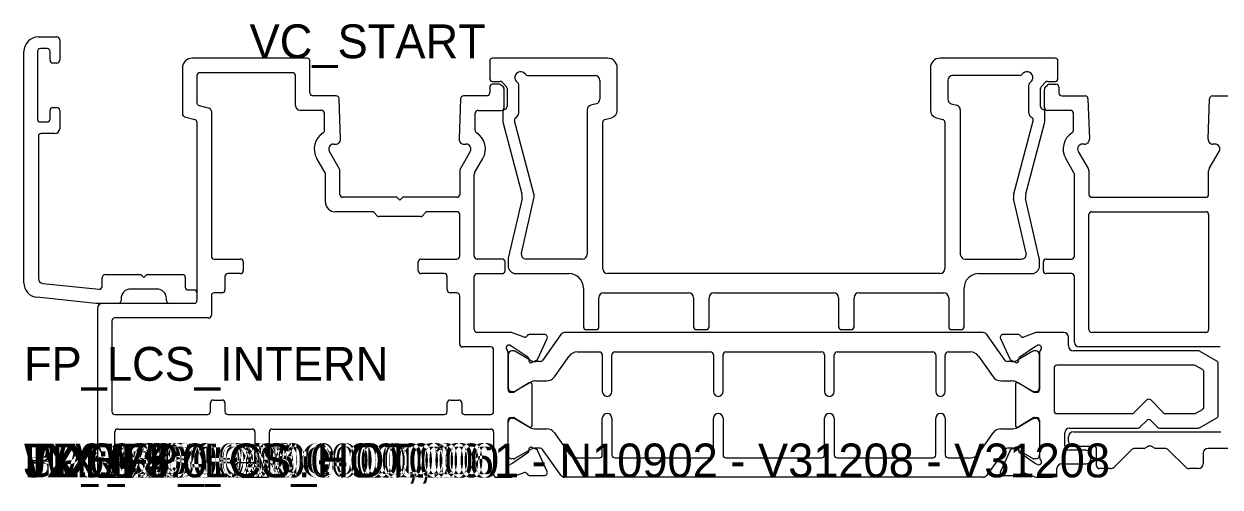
# Model space of a CAD drawing. Header units: metres. Extents: x 0 to 245, y -1 to 49.
# Drawn here: x 0 to 123.8, y -1 to 47 of the extents above; entities that cross this region are included whole.
import ezdxf

# ---------------------------------------------------------------- set-up
doc = ezdxf.new("R2010")
doc.units = ezdxf.units.M

msp = doc.modelspace()

# ---------------------------------------------------------------- linework, layer by layer
for p, q in [((1.5, 45.600009), (3.4, 45.600009)), ((3.7, 45.300009), (3.7, 43.200009)), ((0, 20.13367), (0, 44.100009)), ((1.402022, 44.100009), (1.402022, 37.100009)), ((2.4, 44.400009), (1.702022, 44.400009)), ((2.7, 43.200009), (2.7, 44.100009)), ((29.30357, 43.400009), (17.40357, 43.400009)), ((60.403569, 43.400009), (48.503569, 43.400009)), ((106.70357, 43.400009), (94.803569, 43.400009)), ((3.4, 42.900009), (3, 42.900009)), ((16.40357, 42.400009), (16.40357, 37.632131)), ((29.60357, 39.800009), (29.60357, 43.100009)), ((48.203569, 43.100009), (48.203569, 41.300009)), ((61.403569, 38.014631), (61.403569, 42.400009)), ((93.803569, 42.400009), (93.803569, 38.014631)), ((107.003569, 41.300009), (107.003569, 43.100009)), ((17.90357, 41.600009), (17.90357, 38.783122)), ((27.80357, 41.900009), (18.20357, 41.900009)), ((28.10357, 38.500009), (28.10357, 41.600009)), ((48.503569, 41.000009), (49.279305, 41.000009)), ((49.491437, 40.912141), (49.915701, 40.487877)), ((52.1519, 41.600009), (59.103569, 41.600009)), ((59.603569, 41.100009), (59.603569, 39.167049)), ((95.603569, 41.100009), (95.603569, 39.167049)), ((103.055237, 41.600009), (96.103569, 41.600009)), ((105.291437, 40.487877), (105.715701, 40.912141)), ((105.927833, 41.000009), (106.70357, 41.000009)), ((48.20357, 40.400009), (48.20357, 39.800009)), ((49.179306, 40.700009), (48.50357, 40.700009)), ((49.615702, 40.387877), (49.391438, 40.612141)), ((49.70357, 40.300009), (49.615702, 40.387877)), ((49.70357, 40.175745), (49.70357, 40.300009)), ((49.70357, 38.300009), (49.70357, 40.175745)), ((50.003569, 40.275745), (50.003569, 38.406049)), ((51.203569, 37.719249), (51.203569, 40.651677)), ((104.003569, 37.719249), (104.003569, 40.651677)), ((105.20357, 38.406049), (105.20357, 40.275745)), ((105.60487, 38.3), (105.60487, 40.175735)), ((105.692738, 40.387867), (105.917002, 40.612132)), ((106.129134, 40.7), (106.80487, 40.7)), ((107.10487, 40.4), (107.10487, 39.8)), ((18.125924, 38.493344), (19.181216, 38.210579)), ((32.313863, 39.500009), (29.90357, 39.500009)), ((32.760104, 35.017459), (32.61368, 39.210479)), ((45.193459, 39.210479), (45.047036, 35.017459)), ((47.90357, 39.500009), (45.493276, 39.500009)), ((59.2324, 38.683931), (58.674738, 38.535221)), ((95.974738, 38.683931), (96.5324, 38.535221)), ((107.40487, 39.5), (109.815163, 39.5)), ((110.114981, 39.210469), (110.261404, 35.017449)), ((122.548336, 35.017449), (122.694759, 39.210469)), ((122.994577, 39.5), (125.40487, 39.5)), ((2.7, 37.100009), (2.7, 38.000009)), ((3, 38.300009), (3.4, 38.300009)), ((3.7, 38.000009), (3.7, 36.100009)), ((16.625924, 37.342353), (17.681216, 37.059589)), ((19.40357, 37.920802), (19.40357, 22.900009)), ((30.80357, 38.000009), (28.60357, 38.000009)), ((31.10357, 35.936717), (31.10357, 37.700009)), ((46.70357, 35.936717), (46.70357, 37.700009)), ((47.00357, 38.000009), (49.40357, 38.000009)), ((49.549998, 37.819519), (49.549998, 36.935042)), ((49.811263, 38.126045), (49.742305, 38.099523)), ((58.303569, 38.052104), (58.303569, 23.100009)), ((60.12627, 37.059396), (60.809699, 37.241644)), ((94.397439, 37.241644), (95.080868, 37.059396)), ((96.903569, 38.052104), (96.903569, 23.100009)), ((105.464833, 38.099523), (105.395875, 38.126045)), ((105.657139, 36.935042), (105.657139, 37.819519)), ((108.30487, 38), (105.90487, 38)), ((108.60487, 35.936708), (108.60487, 37.7)), ((1.702022, 36.800009), (2.4, 36.800009)), ((17.90357, 36.769811), (17.90357, 18.300009)), ((49.583737, 36.677478), (51.539541, 29.34021)), ((52.775888, 29.361046), (50.760685, 36.921151)), ((59.903569, 21.600009), (59.903569, 36.769525)), ((95.303569, 36.769525), (95.303569, 21.600009)), ((102.43125, 29.361046), (104.446453, 36.921151)), ((103.667596, 29.34021), (105.623401, 36.677478)), ((1.5, 35.300009), (1.5, 20.583872)), ((3.2, 35.600009), (1.8, 35.600009)), ((32.636583, 31.973971), (31.611186, 33.750009)), ((32.044199, 34.500009), (32.260409, 34.500009)), ((46.195953, 33.750009), (45.170557, 31.973971)), ((45.546731, 34.500009), (45.762941, 34.500009)), ((109.112487, 33.75), (110.137883, 31.973961)), ((109.761709, 34.5), (109.545499, 34.5)), ((122.671857, 31.973961), (123.697254, 33.75)), ((123.264241, 34.5), (123.048031, 34.5)), ((31.163377, 31.525637), (30.312148, 33.000009)), ((46.643738, 31.525594), (47.494991, 33.000009)), ((108.664702, 31.525585), (107.813449, 33)), ((31.20357, 28.500009), (31.20357, 31.375637)), ((32.70357, 29.300009), (32.70357, 31.723971)), ((45.10357, 31.723971), (45.10357, 29.300009)), ((46.603545, 22.900009), (46.603545, 31.375594)), ((108.70487, 22.9), (108.704895, 31.375585)), ((110.20487, 31.723961), (110.20487, 29.3)), ((122.60487, 29.3), (122.60487, 31.723961)), ((38.60357, 29.000009), (33.00357, 29.000009)), ((38.90357, 28.700009), (38.60357, 29.000009)), ((39.20357, 29.000009), (38.90357, 28.700009)), ((44.80357, 29.000009), (39.20357, 29.000009)), ((51.547671, 28.857786), (50.129178, 22.71098)), ((51.476437, 23.212439), (52.784018, 28.878622)), ((103.730701, 23.212439), (102.42312, 28.878622)), ((105.07796, 22.71098), (103.659466, 28.857786)), ((110.50487, 29), (122.30487, 29)), ((36.029306, 27.500009), (32.20357, 27.500009)), ((36.565702, 27.087877), (36.241438, 27.412141)), ((41.565702, 27.412141), (41.241438, 27.087877)), ((44.803545, 27.500009), (41.777834, 27.500009)), ((110.50487, 27.5), (122.30487, 27.5)), ((41.029306, 27.000009), (36.777834, 27.000009)), ((45.103545, 22.900009), (45.103545, 27.200009)), ((110.20487, 15.3), (110.20487, 27.2)), ((122.60487, 27.2), (122.60487, 15.3)), ((19.70357, 22.600009), (22.40357, 22.600009)), ((22.70357, 22.300009), (22.70357, 21.400009)), ((40.803545, 21.400009), (40.803545, 22.300009)), ((41.103545, 22.600009), (44.803545, 22.600009)), ((49.503545, 22.600009), (46.903545, 22.600009)), ((49.803545, 21.400009), (49.803545, 22.300009)), ((50.103569, 22.486121), (50.103569, 21.900009)), ((57.803569, 22.600009), (51.963633, 22.600009)), ((97.403569, 22.600009), (103.243505, 22.600009)), ((105.103569, 21.900009), (105.103569, 22.486121)), ((105.50487, 21.4), (105.50487, 22.3)), ((105.80487, 22.6), (108.40487, 22.6)), ((22.40357, 21.100009), (21.10357, 21.100009)), ((43.503545, 21.100009), (41.103545, 21.100009)), ((46.903545, 21.100009), (49.503545, 21.100009)), ((50.903569, 21.100009), (56.403569, 21.100009)), ((94.803569, 21.100009), (60.403569, 21.100009)), ((98.803569, 21.100009), (104.303569, 21.100009)), ((108.40487, 21.1), (105.80487, 21.1)), ((1.947736, 20.086611), (7.772212, 19.474434)), ((8.10357, 19.772791), (8.10357, 20.700009)), ((8.40357, 21.000009), (12.10357, 21.000009)), ((12.10357, 21.000009), (12.40357, 20.700009)), ((12.40357, 20.700009), (12.70357, 21.000009)), ((12.70357, 21.000009), (16.40357, 21.000009)), ((16.70357, 20.700009), (16.70357, 19.700009)), ((20.80357, 20.800009), (20.80357, 19.400009)), ((43.803545, 19.400009), (43.803545, 20.800009)), ((46.603545, 15.300009), (46.603545, 20.800009)), ((108.70487, 14), (108.70487, 20.8)), ((7.450273, 18.000009), (1.343207, 18.641888)), ((13.75357, 19.500009), (11.05357, 19.500009)), ((17.00357, 19.400009), (17.60357, 19.400009)), ((17.90357, 19.100009), (17.90357, 18.300009)), ((19.40357, 18.800009), (19.40357, 16.800009)), ((20.50357, 19.100009), (19.70357, 19.100009)), ((44.803545, 19.100009), (44.103545, 19.100009)), ((45.103545, 13.800009), (45.103545, 18.800009)), ((57.903569, 19.600009), (57.903569, 15.600009)), ((59.503569, 15.600009), (59.503569, 18.600009)), ((60.003569, 19.100009), (68.803569, 19.100009)), ((69.303569, 18.600009), (69.303569, 15.600009)), ((70.903569, 15.600009), (70.903569, 18.600009)), ((71.403569, 19.100009), (83.803569, 19.100009)), ((84.303569, 18.600009), (84.303569, 15.600009)), ((85.903569, 15.600009), (85.903569, 18.600009)), ((86.403569, 19.100009), (95.20357, 19.100009)), ((95.70357, 18.600009), (95.70357, 15.600009)), ((97.303569, 15.600009), (97.303569, 19.600009)), ((9.75357, 18.000009), (7.450273, 18.000009)), ((7.60357, 17.500009), (7.60357, 0.300009)), ((17.60357, 18.000009), (8.10357, 18.000009)), ((10.05357, 18.500009), (10.05357, 18.300009)), ((14.75357, 18.300009), (14.75357, 18.500009)), ((17.60357, 18.000009), (15.05357, 18.000009)), ((9.10357, 16.200009), (9.10357, 6.800009)), ((19.10357, 16.500009), (9.40357, 16.500009)), ((50.371433, 15.000009), (46.903545, 15.000009)), ((51.774862, 14.514154), (50.472947, 14.982312)), ((99.252617, 14.984687), (55.954522, 14.984687)), ((58.203569, 15.300009), (59.203569, 15.300009)), ((69.603569, 15.300009), (70.603569, 15.300009)), ((84.603569, 15.300009), (85.603569, 15.300009)), ((96.003569, 15.300009), (97.003569, 15.300009)), ((104.734117, 14.982303), (103.432228, 14.514154)), ((107.604455, 15), (104.835631, 15)), ((122.30487, 15), (110.50487, 15)), ((50.325572, 13.674073), (50.508281, 13.592725)), ((53.867688, 14.80433), (52.28876, 14.793873)), ((53.193751, 12.273839), (54.142401, 14.379354)), ((55.546223, 14.773289), (53.664783, 12.111525)), ((101.542356, 12.111525), (99.660917, 14.773289)), ((101.06469, 14.379354), (102.01334, 12.273839)), ((102.918331, 14.793873), (101.339403, 14.80433)), ((104.698809, 13.592725), (104.881518, 13.674073)), ((108.104455, 13.6), (108.104455, 14.5)), ((48.303545, 13.500009), (45.403545, 13.500009)), ((48.603545, 6.800009), (48.603545, 13.200009)), ((50.103545, 9.1), (50.103545, 12.952786)), ((50.10357, 12.684687), (50.10357, 9.284687)), ((50.710014, 13.084687), (50.50357, 13.084687)), ((50.508281, 13.592725), (52.137038, 12.468259)), ((52.391903, 12.145264), (50.809959, 13.057924)), ((54.909479, 10.407482), (56.432301, 12.561891)), ((57.2489, 12.984687), (59.55357, 12.984687)), ((59.85357, 12.684687), (59.85357, 8.884687)), ((60.85357, 8.884687), (60.85357, 12.684687)), ((61.15357, 12.984687), (71.05357, 12.984687)), ((71.35357, 12.684687), (71.35357, 8.884687)), ((72.35357, 8.884687), (72.35357, 12.684687)), ((72.65357, 12.984687), (82.55357, 12.984687)), ((82.85357, 12.684687), (82.85357, 8.884687)), ((83.85357, 8.884687), (83.85357, 12.684687)), ((84.15357, 12.984687), (94.05357, 12.984687)), ((94.35357, 12.684687), (94.35357, 8.884687)), ((95.35357, 8.884687), (95.35357, 12.684687)), ((95.65357, 12.984687), (97.95824, 12.984687)), ((98.774839, 12.561891), (100.29766, 10.407482)), ((104.397181, 13.057924), (102.815237, 12.145264)), ((103.070053, 12.468259), (104.698809, 13.592725)), ((104.70357, 13.084687), (104.497125, 13.084687)), ((105.103545, 12.952786), (105.103545, 9.1)), ((105.10357, 9.284687), (105.10357, 12.684687)), ((121.52407, 13.1), (108.604455, 13.1)), ((123.808325, 13.5), (109.20487, 13.5)), ((123.454455, 12.031902), (121.67407, 13.059807)), ((52.265621, 12.197213), (52.256319, 12.082118)), ((52.541392, 11.885309), (53.048814, 12.126028)), ((53.419803, 11.984687), (52.991569, 11.984687)), ((102.21557, 11.984687), (101.787336, 11.984687)), ((102.158276, 12.126028), (102.665699, 11.885309)), ((102.950771, 12.082118), (102.941469, 12.197213)), ((106.60357, 11.3), (106.60357, 6.9)), ((121.122146, 11.6), (106.90357, 11.6)), ((121.954455, 11.165876), (121.272146, 11.559807)), ((123.604455, 6.427905), (123.604455, 11.772094)), ((52.991569, 9.984687), (54.09288, 9.984687)), ((101.11426, 9.984687), (102.21557, 9.984687)), ((122.104455, 7.293931), (122.104455, 10.906069)), ((50.624739, 8.8), (50.403545, 8.8)), ((50.50357, 8.884687), (50.710014, 8.884687)), ((52.299343, 9.77071), (50.781041, 8.843934)), ((50.809959, 8.91145), (52.391903, 9.824109)), ((52.603545, 5.4), (52.603545, 9.6)), ((102.603545, 9.6), (102.603545, 5.4)), ((102.815237, 9.824109), (104.397181, 8.91145)), ((104.426049, 8.843934), (102.907747, 9.77071)), ((104.497125, 8.884687), (104.70357, 8.884687)), ((104.803545, 8.8), (104.582352, 8.8)), ((19.30357, 6.800009), (19.30357, 7.700009)), ((19.60357, 8.000009), (20.50357, 8.000009)), ((20.80357, 7.700009), (20.80357, 6.800009)), ((43.80357, 6.800009), (43.80357, 7.700009)), ((44.10357, 8.000009), (45.00357, 8.000009)), ((45.30357, 7.700009), (45.30357, 6.800009)), ((114.871002, 6.687868), (116.192323, 8.009188)), ((116.616587, 8.009188), (117.937907, 6.687868)), ((9.40357, 6.500009), (19.00357, 6.500009)), ((21.10357, 6.500009), (43.50357, 6.500009)), ((45.60357, 6.500009), (48.303545, 6.500009)), ((50.403545, 6.2), (50.624739, 6.2)), ((104.582352, 6.2), (104.803545, 6.2)), ((106.90357, 6.6), (114.65887, 6.6)), ((118.150039, 6.6), (121.122146, 6.6)), ((121.272146, 6.640192), (121.954455, 7.034123)), ((9.70357, 5.000009), (23.60357, 5.000009)), ((25.70357, 5.000009), (48.30357, 5.000009)), ((50.103545, 2.047213), (50.103545, 5.9)), ((50.10357, 2.315313), (50.10357, 5.715313)), ((50.50357, 6.115313), (50.710014, 6.115313)), ((50.781041, 6.156065), (52.299343, 5.22929)), ((50.809959, 6.08855), (52.391903, 5.17589)), ((52.991569, 5.015313), (54.09288, 5.015313)), ((59.85357, 2.315313), (59.85357, 6.115313)), ((60.85357, 6.115313), (60.85357, 2.315313)), ((71.35357, 2.315313), (71.35357, 6.115313)), ((72.35357, 6.115313), (72.35357, 2.315313)), ((82.85357, 2.315313), (82.85357, 6.115313)), ((83.85357, 6.115313), (83.85357, 2.315313)), ((94.35357, 2.315313), (94.35357, 6.115313)), ((95.35357, 6.115313), (95.35357, 2.315313)), ((101.11426, 5.015313), (102.21557, 5.015313)), ((102.815237, 5.17589), (104.397181, 6.08855)), ((102.907747, 5.22929), (104.426049, 6.156065)), ((104.497125, 6.115313), (104.70357, 6.115313)), ((105.103545, 5.9), (105.103545, 2.047213)), ((105.10357, 5.715313), (105.10357, 2.315313)), ((108.204039, 5.1), (115.280191, 5.1)), ((115.492323, 5.187868), (116.192323, 5.887868)), ((116.616587, 5.887868), (117.316587, 5.187868)), ((117.528719, 5.1), (121.52407, 5.1)), ((121.67407, 5.140192), (123.454455, 6.168098)), ((9.40357, 1.800009), (9.40357, 4.700009)), ((23.90357, 4.700009), (23.90357, 1.800009)), ((25.40357, 0.300009), (25.40357, 4.700009)), ((48.60357, 4.700009), (48.60357, 0.300009)), ((54.909479, 4.592517), (56.432301, 2.438108)), ((98.774839, 2.438108), (100.29766, 4.592517)), ((107.704039, 3.3), (107.704039, 4.6)), ((108.104455, 3.7), (108.104455, 4.2)), ((108.604455, 4.7), (123.87048, 4.7)), ((52.137038, 2.53174), (50.508281, 1.407274)), ((52.391903, 2.854735), (50.809959, 1.942076)), ((52.256319, 2.917882), (52.265621, 2.802787)), ((53.048814, 2.873971), (52.541392, 3.114691)), ((53.419803, 3.015313), (52.991569, 3.015313)), ((54.142401, 0.620645), (53.193751, 2.72616)), ((55.546223, 0.22671), (53.664783, 2.888474)), ((101.542356, 2.888474), (99.660917, 0.22671)), ((102.01334, 2.72616), (101.06469, 0.620645)), ((102.21557, 3.015313), (101.787336, 3.015313)), ((102.665699, 3.114691), (102.158276, 2.873971)), ((104.397181, 1.942076), (102.815237, 2.854735)), ((102.941469, 2.802787), (102.950771, 2.917882)), ((104.698809, 1.407274), (103.070053, 2.53174)), ((109.904039, 2.8), (108.204039, 2.8)), ((110.704455, 3.2), (108.604455, 3.2)), ((111.004455, 1.2), (111.004455, 2.9)), ((114.620118, 2.853553), (112.813011, 1.046446)), ((115.919268, 3), (114.973671, 3)), ((116.369268, 3.213397), (116.069268, 3.040192)), ((116.969268, 3.040192), (116.669268, 3.213397)), ((118.064864, 3), (117.119268, 3)), ((120.225524, 1.046446), (118.418418, 2.853553)), ((122.03408, 2.5), (122.03408, 1.4)), ((125.304455, 3), (122.53408, 3)), ((11.60357, 1.500009), (9.70357, 1.500009)), ((23.60357, 1.500009), (22.20357, 1.500009)), ((50.508281, 1.407274), (50.325572, 1.325927)), ((50.710014, 1.915313), (50.50357, 1.915313)), ((57.2489, 2.015313), (59.55357, 2.015313)), ((61.15357, 2.015313), (71.05357, 2.015313)), ((72.65357, 2.015313), (82.55357, 2.015313)), ((84.15357, 2.015313), (94.05357, 2.015313)), ((95.65357, 2.015313), (97.95824, 2.015313)), ((104.70357, 1.915313), (104.497125, 1.915313)), ((104.881518, 1.325927), (104.698809, 1.407274)), ((107.40357, 1.4), (109.904039, 1.4)), ((110.404039, 1.9), (110.404039, 2.3)), ((7.90357, 0.000009), (11.133713, 0.000009)), ((11.390961, 0.14566), (11.860818, 0.928756)), ((11.90357, 1.083104), (11.90357, 1.200009)), ((21.90357, 1.200009), (21.90357, 1.083104)), ((21.946322, 0.928756), (22.416179, 0.14566)), ((22.673427, 0.000009), (25.10357, 0.000009)), ((48.90357, 0.000009), (50.371486, 0.000009)), ((50.472999, 0.017706), (51.774862, 0.485845)), ((52.28876, 0.206127), (53.867688, 0.19567)), ((99.252617, 0.015313), (55.954522, 0.015313)), ((101.339403, 0.19567), (102.918331, 0.206127)), ((103.432228, 0.485845), (104.734117, 0.017697)), ((104.835631, 0), (106.40357, 0)), ((106.90357, 0.5), (106.90357, 0.9)), ((112.459457, 0.9), (111.304455, 0.9)), ((121.53408, 0.9), (120.579078, 0.9))]:
    msp.add_line(p, q)
for centre, radius, start, end in [((1.5, 44.100009), 1.5, 90, 180), ((3.4, 45.300009), 0.3, 0, 90), ((1.702022, 44.100009), 0.3, 90, 180), ((2.4, 44.100009), 0.3, 0, 90), ((17.40357, 42.400009), 1, 90, 180), ((29.30357, 43.100009), 0.3, 0, 90), ((48.503569, 43.100009), 0.3, 90, 180), ((60.403569, 42.400009), 1, 0, 90), ((94.803569, 42.400009), 1, 90, 180), ((106.70357, 43.100009), 0.3, 0, 90), ((3, 43.200009), 0.3, 180, 270), ((3.4, 43.200009), 0.3, 270, 0), ((18.20357, 41.600009), 0.3, 90, 180), ((27.80357, 41.600009), 0.3, 0, 90), ((48.503569, 41.300009), 0.3, 180, 270), ((49.279305, 40.700009), 0.3, 45, 90), ((51.403569, 41.400009), 0.6, 33.748989, 236.251011), ((50.903569, 40.651677), 0.3, 0, 56.251011), ((52.1519, 41.900009), 0.3, 213.748989, 270), ((59.103569, 41.100009), 0.5, 0, 90), ((96.103569, 41.100009), 0.5, 90, 180), ((103.055237, 41.900009), 0.3, 270, 326.251011), ((103.803569, 41.400009), 0.6, 303.748989, 146.251011), ((104.303569, 40.651677), 0.3, 123.748989, 180), ((105.927833, 40.700009), 0.3, 90, 135), ((106.70357, 41.300009), 0.3, 270, 0), ((29.90357, 39.800009), 0.3, 180, 270), ((47.90357, 39.800009), 0.3, 270, 0), ((48.50357, 40.400009), 0.3, 90, 180), ((49.179306, 40.400009), 0.3, 45, 90), ((49.40357, 40.175745), 0.3, 0, 45), ((49.703569, 40.275745), 0.3, 0, 45), ((105.503569, 40.275745), 0.3, 135, 180), ((105.90487, 40.175735), 0.3, 135, 180), ((106.129134, 40.4), 0.3, 90, 135), ((106.80487, 40.4), 0.3, 0, 90), ((107.40487, 39.8), 0.3, 180, 270), ((18.20357, 38.783122), 0.3, 180, 255), ((28.60357, 38.500009), 0.5, 180, 270), ((32.313863, 39.200009), 0.3, 2, 90), ((45.493276, 39.200009), 0.3, 90, 178), ((49.703569, 38.406049), 0.3, 291.037511, 0), ((58.803569, 38.052104), 0.5, 104.931417, 180), ((59.103569, 39.167049), 0.5, 284.931417, 0), ((96.103569, 39.167049), 0.5, 180, 255.068583), ((96.403569, 38.052104), 0.5, 0, 75.068583), ((105.503569, 38.406049), 0.3, 180, 248.962489), ((109.815163, 39.2), 0.3, 2, 90), ((122.994577, 39.2), 0.3, 90, 178), ((3, 38.000009), 0.3, 90, 180), ((3.4, 38.000009), 0.3, 0, 90), ((16.70357, 37.632131), 0.3, 180, 255), ((19.10357, 37.920802), 0.3, 0, 75), ((30.80357, 37.700009), 0.3, 0, 90), ((47.00357, 37.700009), 0.3, 90, 180), ((49.40357, 38.300009), 0.3, 270, 0), ((49.849998, 37.819519), 0.3, 111.037511, 180), ((51.050563, 36.99842), 0.3, 115.705312, 194.925581), ((50.703569, 37.719249), 0.5, 295.705312, 0), ((60.603569, 38.014631), 0.8, 284.931417, 0), ((94.603569, 38.014631), 0.8, 180, 255.068583), ((104.503569, 37.719249), 0.5, 180, 244.294688), ((104.156575, 36.99842), 0.3, 345.074419, 64.294688), ((105.357139, 37.819519), 0.3, 0, 68.962489), ((105.90487, 38.3), 0.3, 180, 270), ((108.30487, 37.7), 0.3, 0, 90), ((1.702022, 37.100009), 0.3, 180, 270), ((2.4, 37.100009), 0.3, 270, 0), ((3.2, 36.100009), 0.5, 270, 0), ((17.60357, 36.769811), 0.3, 0, 75), ((30.80357, 35.936717), 0.3, 302.643077, 0), ((47.00357, 35.936717), 0.3, 180, 237.356923), ((50.549998, 36.935042), 1, 180, 194.925581), ((60.203569, 36.769525), 0.3, 104.931417, 180), ((95.003569, 36.769525), 0.3, 0, 75.068583), ((104.657139, 36.935042), 1, 345.074419, 0), ((108.30487, 35.936708), 0.3, 302.643077, 0), ((1.8, 35.300009), 0.3, 90, 180), ((32.044199, 34.000009), 2, 122.643077, 210), ((32.260409, 35.000009), 0.5, 270, 2), ((45.546731, 35.000009), 0.5, 178, 270), ((45.762941, 34.000009), 2, 330, 57.356923), ((109.545499, 34), 2, 122.643077, 210), ((109.761709, 35), 0.5, 270, 2), ((123.048031, 35), 0.5, 178, 270), ((32.044199, 34.000009), 0.5, 90, 210), ((45.762941, 34.000009), 0.5, 330, 90), ((109.545499, 34), 0.5, 90, 210), ((123.264241, 34), 0.5, 330, 90), ((30.90357, 31.375637), 0.3, 0, 30), ((32.20357, 31.723971), 0.5, 0, 30), ((45.60357, 31.723971), 0.5, 150, 180), ((46.903545, 31.375594), 0.3, 150, 180), ((108.404895, 31.375585), 0.3, 0, 30), ((109.70487, 31.723961), 0.5, 0, 30), ((123.10487, 31.723961), 0.5, 150, 180), ((32.20357, 28.500009), 1, 180, 270), ((33.00357, 29.300009), 0.3, 180, 270), ((44.80357, 29.300009), 0.3, 270, 0), ((50.57328, 29.082646), 1, 347.005383, 14.925581), ((51.809627, 29.103481), 1, 347.005383, 14.925581), ((103.397511, 29.103481), 1, 165.074419, 192.994617), ((104.633858, 29.082646), 1, 165.074419, 192.994617), ((110.50487, 29.3), 0.3, 180, 270), ((122.30487, 29.3), 0.3, 270, 0), ((36.029306, 27.200009), 0.3, 45, 90), ((41.777834, 27.200009), 0.3, 90, 135), ((44.803545, 27.200009), 0.3, 0, 90), ((110.50487, 27.2), 0.3, 90, 180), ((122.30487, 27.2), 0.3, 0, 90), ((36.777834, 27.300009), 0.3, 225, 270), ((41.029306, 27.300009), 0.3, 270, 315), ((19.70357, 22.900009), 0.3, 180, 270), ((22.40357, 22.300009), 0.3, 0, 90), ((41.103545, 22.300009), 0.3, 90, 180), ((44.803545, 22.900009), 0.3, 270, 0), ((46.903545, 22.900009), 0.3, 180, 270), ((49.503545, 22.300009), 0.3, 0, 90), ((51.103569, 22.486121), 1, 167.005383, 180), ((51.963633, 23.100009), 0.5, 167.005383, 270), ((57.803569, 23.100009), 0.5, 270, 0), ((97.403569, 23.100009), 0.5, 180, 270), ((103.243505, 23.100009), 0.5, 270, 12.994617), ((104.103569, 22.486121), 1, 0, 12.994617), ((105.80487, 22.3), 0.3, 90, 180), ((108.40487, 22.9), 0.3, 270, 0), ((21.10357, 20.800009), 0.3, 90, 180), ((22.40357, 21.400009), 0.3, 270, 0), ((41.103545, 21.400009), 0.3, 180, 270), ((43.503545, 20.800009), 0.3, 0, 90), ((46.903545, 20.800009), 0.3, 90, 180), ((49.503545, 21.400009), 0.3, 270, 0), ((50.903569, 21.900009), 0.8, 180, 270), ((56.403569, 19.600009), 1.5, 0, 90), ((60.403569, 21.600009), 0.5, 180, 270), ((94.803569, 21.600009), 0.5, 270, 0), ((98.803569, 19.600009), 1.5, 90, 180), ((104.303569, 21.900009), 0.8, 270, 0), ((105.80487, 21.4), 0.3, 180, 270), ((108.40487, 20.8), 0.3, 0, 90), ((1.5, 20.13367), 1.5, 180, 264), ((2, 20.583872), 0.5, 180, 264), ((8.40357, 20.700009), 0.3, 90, 180), ((16.40357, 20.700009), 0.3, 0, 90), ((7.80357, 19.772791), 0.3, 264, 0), ((11.05357, 18.500009), 1, 90, 180), ((13.75357, 18.500009), 1, 0, 90), ((17.00357, 19.700009), 0.3, 180, 270), ((17.60357, 19.100009), 0.3, 0, 90), ((19.70357, 18.800009), 0.3, 90, 180), ((20.50357, 19.400009), 0.3, 270, 0), ((44.103545, 19.400009), 0.3, 180, 270), ((44.803545, 18.800009), 0.3, 0, 90), ((60.003569, 18.600009), 0.5, 90, 180), ((68.803569, 18.600009), 0.5, 0, 90), ((71.403569, 18.600009), 0.5, 90, 180), ((83.803569, 18.600009), 0.5, 0, 90), ((86.403569, 18.600009), 0.5, 90, 180), ((95.20357, 18.600009), 0.5, 0, 90), ((8.10357, 17.500009), 0.5, 90, 180), ((9.75357, 18.300009), 0.3, 270, 0), ((15.05357, 18.300009), 0.3, 180, 270), ((17.60357, 18.300009), 0.3, 270, 0), ((17.60357, 18.300009), 0.3, 270, 0), ((9.40357, 16.200009), 0.3, 90, 180), ((19.10357, 16.800009), 0.3, 270, 0), ((46.903545, 15.300009), 0.3, 180, 270), ((50.371433, 14.700009), 0.3, 70.221829, 90), ((55.954522, 14.484687), 0.5, 90, 144.745828), ((58.203569, 15.600009), 0.3, 180, 270), ((59.203569, 15.600009), 0.3, 270, 0), ((69.603569, 15.600009), 0.3, 180, 270), ((70.603569, 15.600009), 0.3, 270, 0), ((84.603569, 15.600009), 0.3, 180, 270), ((85.603569, 15.600009), 0.3, 270, 0), ((96.003569, 15.600009), 0.3, 180, 270), ((97.003569, 15.600009), 0.3, 270, 0), ((99.252617, 14.484687), 0.5, 35.254172, 90), ((104.835631, 14.7), 0.3, 90, 109.778171), ((107.604455, 14.5), 0.5, 0, 90), ((110.50487, 15.3), 0.3, 180, 270), ((122.30487, 15.3), 0.3, 270, 0), ((45.403545, 13.800009), 0.3, 180, 270), ((50.20357, 13.39999), 0.300009, 66.004713, 228.187329), ((51.854381, 14.735291), 0.235, 250.221829, 336), ((52.290316, 14.558878), 0.235, 90, 156), ((53.869675, 14.504336), 0.3, 335.379459, 90), ((101.337416, 14.504336), 0.3, 90, 204.620541), ((102.916774, 14.558878), 0.235, 24, 90), ((103.352709, 14.735291), 0.235, 204, 289.778171), ((105.00352, 13.39999), 0.300009, 311.812671, 113.995287), ((109.20487, 14), 0.5, 180, 270), ((48.303545, 13.200009), 0.3, 0, 90), ((49.803545, 12.952786), 0.3, 0, 48.187329), ((50.50357, 12.684687), 0.4, 90, 180), ((50.710014, 12.884687), 0.2, 60.018361, 90), ((51.966596, 12.22138), 0.3, 355.379459, 55.379459), ((57.2489, 11.984687), 1, 90, 144.745828), ((59.55357, 12.684687), 0.3, 0, 90), ((61.15357, 12.684687), 0.3, 90, 180), ((71.05357, 12.684687), 0.3, 0, 90), ((72.65357, 12.684687), 0.3, 90, 180), ((82.55357, 12.684687), 0.3, 0, 90), ((84.15357, 12.684687), 0.3, 90, 180), ((94.05357, 12.684687), 0.3, 0, 90), ((95.65357, 12.684687), 0.3, 90, 180), ((97.95824, 11.984687), 1, 35.254172, 90), ((103.240494, 12.22138), 0.3, 124.620541, 184.620541), ((104.497125, 12.884687), 0.2, 90, 119.981639), ((104.70357, 12.684687), 0.4, 0, 90), ((105.403545, 12.952786), 0.3, 131.812671, 180), ((108.604455, 13.6), 0.5, 180, 270), ((121.52407, 12.8), 0.3, 60, 90), ((52.455669, 12.066007), 0.2, 175.379459, 295.379459), ((52.991569, 13.184687), 1.2, 240.018361, 270), ((52.920231, 12.397075), 0.3, 295.379459, 335.745828), ((53.419803, 12.284687), 0.3, 270, 324.745828), ((101.787336, 12.284687), 0.3, 215.254172, 270), ((102.286859, 12.397075), 0.3, 204.254172, 244.620541), ((102.21557, 13.184687), 1.2, 270, 299.981639), ((102.751421, 12.066007), 0.2, 244.620541, 4.620541), ((106.90357, 11.3), 0.3, 90, 180), ((121.122146, 11.3), 0.3, 60, 90), ((121.804455, 10.906069), 0.3, 0, 60), ((123.304455, 11.772094), 0.3, 0, 60), ((52.991569, 8.784687), 1.2, 90, 119.981639), ((54.09288, 10.984687), 1, 270, 324.745828), ((101.11426, 10.984687), 1, 215.254172, 270), ((102.21557, 8.784687), 1.2, 60.018361, 90), ((50.403545, 9.1), 0.3, 180, 270), ((50.50357, 9.284687), 0.4, 180, 270), ((50.624739, 9.1), 0.3, 270, 301.4), ((50.710014, 9.084687), 0.2, 270, 299.981639), ((52.403545, 9.6), 0.2, 0, 121.4), ((60.35357, 8.884687), 0.5, 180, 0), ((71.85357, 8.884687), 0.5, 180, 0), ((83.35357, 8.884687), 0.5, 180, 0), ((94.85357, 8.884687), 0.5, 180, 0), ((102.803545, 9.6), 0.2, 58.6, 180), ((104.497125, 9.084687), 0.2, 240.018361, 270), ((104.582352, 9.1), 0.3, 238.6, 270), ((104.70357, 9.284687), 0.4, 270, 0), ((104.803545, 9.1), 0.3, 270, 0), ((19.60357, 7.700009), 0.3, 90, 180), ((20.50357, 7.700009), 0.3, 0, 90), ((44.10357, 7.700009), 0.3, 90, 180), ((45.00357, 7.700009), 0.3, 0, 90), ((116.404455, 7.797056), 0.3, 45, 135), ((9.40357, 6.800009), 0.3, 180, 270), ((19.00357, 6.800009), 0.3, 270, 0), ((21.10357, 6.800009), 0.3, 180, 270), ((43.50357, 6.800009), 0.3, 270, 0), ((45.60357, 6.800009), 0.3, 180, 270), ((48.303545, 6.800009), 0.3, 270, 0), ((50.403545, 5.9), 0.3, 90, 180), ((50.624739, 5.9), 0.3, 58.6, 90), ((60.35357, 6.115313), 0.5, 0, 180), ((71.85357, 6.115313), 0.5, 0, 180), ((83.35357, 6.115313), 0.5, 0, 180), ((94.85357, 6.115313), 0.5, 0, 180), ((104.582352, 5.9), 0.3, 90, 121.4), ((104.803545, 5.9), 0.3, 0, 90), ((106.90357, 6.9), 0.3, 180, 270), ((114.65887, 6.9), 0.3, 270, 315), ((118.150039, 6.9), 0.3, 225, 270), ((121.122146, 6.9), 0.3, 270, 300), ((121.804455, 7.293931), 0.3, 300, 0), ((123.304455, 6.427905), 0.3, 300, 0), ((9.70357, 4.700009), 0.3, 90, 180), ((23.60357, 4.700009), 0.3, 0, 90), ((25.70357, 4.700009), 0.3, 90, 180), ((48.30357, 4.700009), 0.3, 0, 90), ((50.50357, 5.715313), 0.4, 90, 180), ((50.710014, 5.915313), 0.2, 60.018361, 90), ((52.403545, 5.4), 0.2, 238.6, 0), ((52.991569, 6.215313), 1.2, 240.018361, 270), ((54.09288, 4.015313), 1, 35.254172, 90), ((101.11426, 4.015313), 1, 90, 144.745828), ((102.21557, 6.215313), 1.2, 270, 299.981639), ((102.803545, 5.4), 0.2, 180, 301.4), ((104.497125, 5.915313), 0.2, 90, 119.981639), ((104.70357, 5.715313), 0.4, 0, 90), ((108.204039, 4.6), 0.5, 90, 180), ((115.280191, 5.4), 0.3, 270, 315), ((116.404455, 5.675736), 0.3, 45, 135), ((117.528719, 5.4), 0.3, 225, 270), ((121.52407, 5.4), 0.3, 270, 300), ((108.604455, 4.2), 0.5, 90, 180), ((51.966596, 2.77862), 0.3, 304.620541, 4.620541), ((52.455669, 2.933993), 0.2, 64.620541, 184.620541), ((52.991569, 1.815313), 1.2, 90, 119.981639), ((52.920231, 2.602925), 0.3, 24.254172, 64.620541), ((53.419803, 2.715313), 0.3, 35.254172, 90), ((101.787336, 2.715313), 0.3, 90, 144.745828), ((102.286859, 2.602925), 0.3, 115.379459, 155.745828), ((102.21557, 1.815313), 1.2, 60.018361, 90), ((102.751421, 2.933993), 0.2, 355.379459, 115.379459), ((103.240494, 2.77862), 0.3, 175.379459, 235.379459), ((108.204039, 3.3), 0.5, 180, 270), ((108.604455, 3.7), 0.5, 180, 270), ((109.904039, 2.3), 0.5, 0, 90), ((110.704455, 2.9), 0.3, 0, 90), ((114.973671, 2.5), 0.5, 90, 135), ((115.919268, 3.3), 0.3, 270, 300), ((116.519268, 2.953589), 0.3, 60, 120), ((117.119268, 3.3), 0.3, 240, 270), ((118.064864, 2.5), 0.5, 45, 90), ((122.53408, 2.5), 0.5, 90, 180), ((9.70357, 1.800009), 0.3, 180, 270), ((11.60357, 1.200009), 0.3, 0, 90), ((22.20357, 1.200009), 0.3, 90, 180), ((23.60357, 1.800009), 0.3, 270, 0), ((50.20357, 1.600009), 0.300009, 131.812671, 293.995287), ((49.803545, 2.047213), 0.3, 311.812671, 0), ((50.50357, 2.315313), 0.4, 180, 270), ((50.710014, 2.115313), 0.2, 270, 299.981639), ((57.2489, 3.015313), 1, 215.254172, 270), ((59.55357, 2.315313), 0.3, 270, 0), ((61.15357, 2.315313), 0.3, 180, 270), ((71.05357, 2.315313), 0.3, 270, 0), ((72.65357, 2.315313), 0.3, 180, 270), ((82.55357, 2.315313), 0.3, 270, 0), ((84.15357, 2.315313), 0.3, 180, 270), ((94.05357, 2.315313), 0.3, 270, 0), ((95.65357, 2.315313), 0.3, 180, 270), ((97.95824, 3.015313), 1, 270, 324.745828), ((104.497125, 2.115313), 0.2, 240.018361, 270), ((104.70357, 2.315313), 0.4, 270, 0), ((105.00352, 1.600009), 0.300009, 246.004713, 48.187329), ((105.403545, 2.047213), 0.3, 180, 228.187329), ((107.40357, 0.9), 0.5, 90, 180), ((109.904039, 1.9), 0.5, 270, 0), ((121.53408, 1.4), 0.5, 270, 0), ((7.90357, 0.300009), 0.3, 180, 270), ((11.133713, 0.300009), 0.3, 270, 329.036243), ((11.60357, 1.083104), 0.3, 329.036243, 0), ((22.20357, 1.083104), 0.3, 180, 210.963756), ((22.673427, 0.300009), 0.3, 210.963756, 270), ((25.10357, 0.300009), 0.3, 270, 0), ((48.90357, 0.300009), 0.3, 180, 270), ((50.371486, 0.300009), 0.3, 270, 289.778171), ((51.854381, 0.264708), 0.235, 24, 109.778171), ((52.290316, 0.441122), 0.235, 204, 270), ((53.869675, 0.495663), 0.3, 270, 24.620541), ((55.954522, 0.515313), 0.5, 215.254172, 270), ((99.252617, 0.515313), 0.5, 270, 324.745828), ((101.337416, 0.495663), 0.3, 155.379459, 270), ((102.916774, 0.441122), 0.235, 270, 336), ((103.352709, 0.264708), 0.235, 70.221829, 156), ((104.835631, 0.3), 0.3, 250.221829, 270), ((106.40357, 0.5), 0.5, 270, 0), ((111.304455, 1.2), 0.3, 180, 270), ((112.459457, 1.4), 0.5, 270, 315), ((120.579078, 1.4), 0.5, 225, 270)]:
    msp.add_arc(centre, radius, start, end)

# ---------------------------------------------------------------- texts
for tag, p in [('VC_START', (23.35357, 43.400009)), ('FP_LCS_INTERN', (0, 10)), ('WX:0', (0, 0)), ('WY:0', (0, 0)), ('WX:0', (0, 0)), ('WY:0', (0, 0)), ('JX:0', (0, 0)), ('JY:0', (0, 0)), ('JX:0', (0, 0)), ('JY:0', (0, 0)), ('TDEV3:0', (0, 0)), ('TDEV4:0', (0, 0)), ('TDEV5:0', (0, 0)), ('TDEV:0', (0, 0)), ('TDEV2:0', (0, 0)), ('TDEV3:0', (0, 0)), ('TDEV4:0', (0, 0)), ('TDEV5:0', (0, 0)), ('GLASS_MIN:0.000000', (0, 0)), ('GLASS_MAX:0.000000', (0, 0)), ('BL01:6500.000000,,1', (0, 0)), ('HW_START', (0, 0)), ('FP_LCS_ORIG', (0, 0)), ('PANE_WIDTH:0', (0, 0)), ('MIN_VETRO:0', (0, 0)), ('MAX_VETRO:0', (0, 0)), ('DESC:U10060 - U10061 - N10902 - V31208 - V31208', (0, 0)), ('DENS:0', (0, 0)), ('PANE_WIDTH:0', (0, 0)), ('MIN_VETRO:0', (0, 0)), ('MAX_VETRO:0', (0, 0)), ('VC_END', (9.518642, 0.000009)), ('FP_LCS_HOT', (10, 0))]:
    msp.add_attdef(tag, p, '', height=3.5)

doc.saveas('drawing.dxf')
